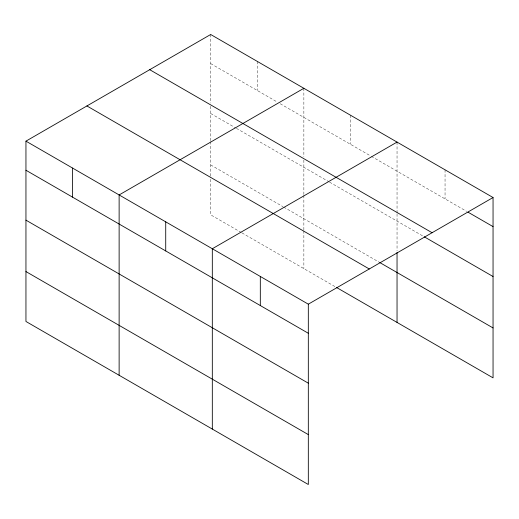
<?xml version="1.0" encoding="UTF-8"?>
<svg xmlns="http://www.w3.org/2000/svg" width="519" height="519" viewBox="0 0 519 519"><rect width="100%" height="100%" fill="white"/><g stroke="black" fill="none" stroke-linecap="round" stroke-linejoin="round"><path stroke-width="0.39" stroke-dasharray="2.6 1.95" d="M210.682 63.59L276.744 101.73M280.221 103.742L370.618 155.934M371.312 156.329L466.613 211.35M210.682 113.499L235.71 127.953M236.411 128.355L328.897 181.747M329.591 182.15L422.784 235.957M210.682 164.919L282.998 206.672M283.698 207.075L378.961 262.076M241.277 232.493L210.682 214.827L210.682 176.992M241.971 232.895L335.157 286.689M445.049 169.81L445.049 198.9M397.041 142.096L397.041 213.043M397.041 213.847L397.041 250.82M350.455 115.192L350.455 144.288M303.862 88.295L303.862 156.829M303.862 160.053L303.862 194.612M303.862 195.416L303.862 229.988M303.862 230.793L303.862 268.621M257.268 61.398L257.268 90.488M210.682 34.494L210.682 103.034M210.682 106.252L210.682 140.818M210.682 141.616L210.682 176.188"/><path stroke-width="0.78" d="M308.318 383.178L308.318 304.173L25.95 141.149L25.95 321.475L308.318 484.506L308.318 383.178L25.95 220.153M336.546 287.494L493.05 377.851L493.05 197.525L210.682 34.494L25.95 141.149M303.862 88.295L119.13 194.949L119.13 375.276M397.041 142.096L212.316 248.744L212.316 429.077M308.318 304.173L493.05 197.525M468.002 212.154L493.05 226.615M149.719 69.695L432.087 232.72M424.179 236.761L493.05 276.523M379.661 262.478L493.05 327.943M86.913 105.954L369.281 268.978M25.95 170.245L308.318 333.269M25.95 271.573L308.318 434.598M397.041 252.429L397.041 322.422M260.317 276.458L260.317 305.555M165.723 221.847L165.723 250.943M72.543 168.046L72.543 197.142"/></g></svg>
